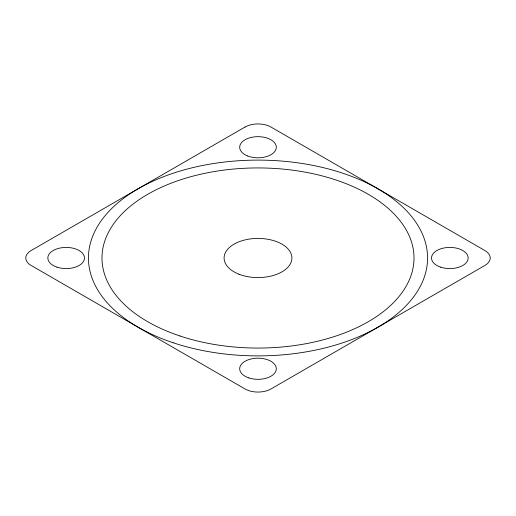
<?xml version="1.0" encoding="UTF-8"?>
<svg xmlns="http://www.w3.org/2000/svg" width="516" height="516" viewBox="0 0 516 516"><rect width="100%" height="100%" fill="white"/><g stroke="black" fill="none" stroke-linecap="round" stroke-linejoin="round"><path stroke-width="0.77" d="M245.048 127.033L31.153 250.524A18.312 10.572 0 0 0 31.153 265.476L245.048 388.967A18.312 10.572 0 0 0 270.952 388.967L484.847 265.476A18.312 10.572 0 0 0 484.847 250.524L270.952 127.033A18.312 10.572 0 0 0 245.048 127.033M57.005 267.159A18.312 10.572 0 0 0 84.476 258A18.312 10.572 0 0 0 57.005 248.841A18.312 10.572 0 0 0 57.005 267.159M247.738 156A18.312 10.572 0 0 0 276.266 147.995A18.312 10.572 0 0 0 249.996 137.733A18.312 10.572 0 0 0 247.738 156M440.683 267.159A18.312 10.572 0 0 0 468.154 258A18.312 10.572 0 0 0 440.683 248.841A18.312 10.572 0 0 0 440.683 267.159M248.841 377.912A18.312 10.572 0 0 0 276.312 368.759A18.312 10.572 0 0 0 248.841 359.6A18.312 10.572 0 0 0 248.841 377.912M173.221 342.779A169.564 97.898 0 0 0 427.564 258A169.564 97.898 0 0 0 173.221 173.221A169.564 97.898 0 0 0 173.221 342.779M180 336A156 90.061 0 0 0 414 258A156 90.061 0 0 0 180 180A156 90.061 0 0 0 180 336M238.992 274.215A33.914 19.582 0 0 0 291.824 259.4A33.914 19.582 0 0 0 243.184 240.392A33.914 19.582 0 0 0 238.992 274.215"/></g></svg>
